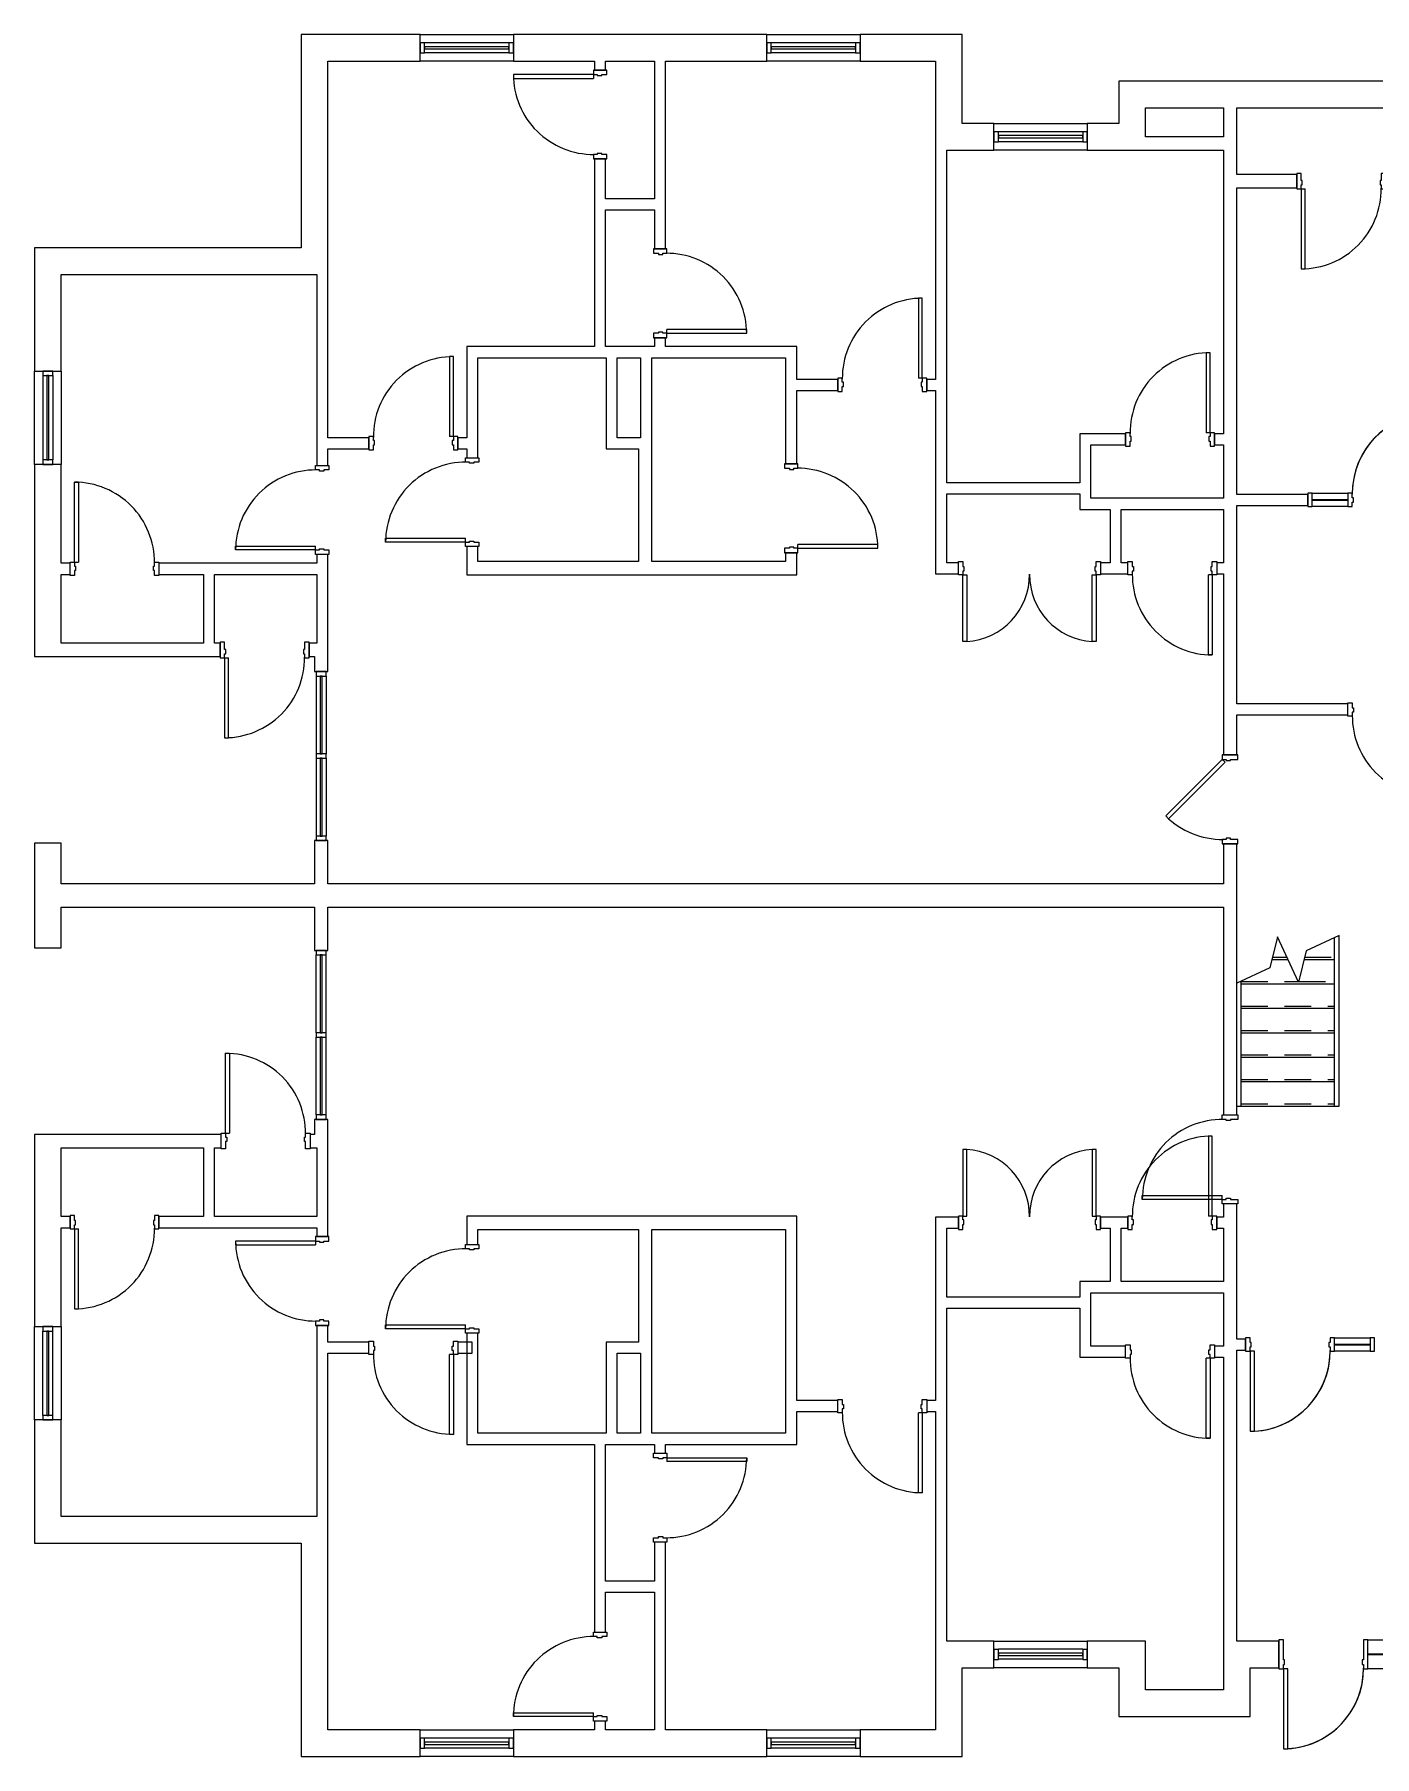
# Model space of a CAD drawing. Header units: inches. Extents: x -1076 to 99, y 303 to 1078.
# Drawn here: x -1076 to -473, y 303 to 1078 of the extents above; entities that cross this region are included whole.
import ezdxf

# ---------------------------------------------------------------- set-up
doc = ezdxf.new("R2010")
doc.units = ezdxf.units.IN
doc.header["$MEASUREMENT"] = 0
doc.linetypes.add('Overhead', pattern=[19.5, 12, -7.5])
for name, color, linetype, lineweight in [('A-DOOR', 31, 'Continuous', 9), ('A-DOOR-FRAM', 31, 'Continuous', 15), ('A-GLAZ-CURT', 52, 'Continuous', 9), ('A-GLAZ-CWMG', 51, 'Continuous', 9), ('A-WALL', 113, 'Continuous', 9), ('I-WALL', 2, 'Continuous', 9), ('S-STRS', 31, 'Continuous', 9), ('S-STRS-MBND', 31, 'Continuous', 9)]:
    doc.layers.add(name, color=color, linetype=linetype, lineweight=lineweight)

# ---------------------------------------------------------------- blocks, each defined once
blk = doc.blocks.new('Door-Single_CE_ - HM Door-2_ HM Frame-5153500-LEVEL 1')
at = {"layer": 'A-DOOR', "lineweight": 15}
for p, q in [((18, 39), (16.25, 39)), ((16.25, 39), (16.25, 3)), ((18, 3), (18, 39)), ((18, 3), (16.25, 3))]:
    blk.add_line(p, q, dxfattribs=at)
at = {"layer": 'A-DOOR'}
blk.add_arc((18, 3), 36, 90, 180.5, dxfattribs=at)
blk.add_arc((18, 3), 36, 90, 180.5, dxfattribs=at)
blk.add_arc((18, 3), 36, 90, 180.5, dxfattribs=at)
blk.add_arc((18, 3), 36, 90, 180.5, dxfattribs=at)
at = {"layer": 'A-DOOR-FRAM'}
for p, q in [((-18, 3), (-20, 3)), ((-20, 3), (-20, -3)), ((-18, 1.25), (-18, 3)), ((-17.5, 1.25), (-18, 1.25)), ((-17.5, -0.75), (-17.5, 1.25)), ((18, 1.25), (17.5, 1.25)), ((17.5, 1.25), (17.5, -0.75)), ((20, 3), (18, 3)), ((18, 3), (18, 1.25)), ((20, -3), (20, 3)), ((-20, -3), (-18, -3)), ((-18, -3), (-18, -0.75)), ((-18, -0.75), (-17.5, -0.75)), ((17.5, -0.75), (18, -0.75)), ((18, -0.75), (18, -3)), ((18, -3), (20, -3))]:
    blk.add_line(p, q, dxfattribs=at)
blk = doc.blocks.new('Door-Single_CE_ - HM Door-2_ HM Frame-5153504-LEVEL 1')
at = {"layer": 'A-DOOR', "lineweight": 15}
for p, q in [((16.25, -39.5), (16.25, -3.5)), ((18, -3.5), (16.25, -3.5)), ((18, -3.5), (18, -39.5)), ((18, -39.5), (16.25, -39.5))]:
    blk.add_line(p, q, dxfattribs=at)
at = {"layer": 'A-DOOR'}
blk.add_arc((18, -3.5), 36, 179.5, 270, dxfattribs=at)
blk.add_arc((18, -3.5), 36, 179.5, 270, dxfattribs=at)
blk.add_arc((18, -3.5), 36, 179.5, 270, dxfattribs=at)
blk.add_arc((18, -3.5), 36, 179.5, 270, dxfattribs=at)
at = {"layer": 'A-DOOR-FRAM'}
for p, q in [((-20, 3.5), (-18, 3.5)), ((-20, -3.5), (-20, 3.5)), ((-18, 3.5), (-18, 0.25)), ((-18, 0.25), (-17.5, 0.25)), ((-17.5, 0.25), (-17.5, -1.75)), ((17.5, 0.25), (18, 0.25)), ((17.5, -1.75), (17.5, 0.25)), ((18, 3.5), (20, 3.5)), ((18, 0.25), (18, 3.5)), ((20, 3.5), (20, -3.5)), ((-18, -3.5), (-20, -3.5)), ((-18, -1.75), (-18, -3.5)), ((-17.5, -1.75), (-18, -1.75)), ((18, -1.75), (17.5, -1.75)), ((18, -3.5), (18, -1.75)), ((20, -3.5), (18, -3.5))]:
    blk.add_line(p, q, dxfattribs=at)
blk = doc.blocks.new('Door-Single_CE_ - HM Door-2_ HM Frame-5153499-LEVEL 1')
at = {"layer": 'A-DOOR', "lineweight": 15}
for p, q in [((16.25, -39), (16.25, -3)), ((18, -3), (16.25, -3)), ((18, -3), (18, -39)), ((18, -39), (16.25, -39))]:
    blk.add_line(p, q, dxfattribs=at)
at = {"layer": 'A-DOOR'}
blk.add_arc((18, -3), 36, 179.5, 270, dxfattribs=at)
blk.add_arc((18, -3), 36, 179.5, 270, dxfattribs=at)
blk.add_arc((18, -3), 36, 179.5, 270, dxfattribs=at)
blk.add_arc((18, -3), 36, 179.5, 270, dxfattribs=at)
at = {"layer": 'A-DOOR-FRAM'}
for p, q in [((-20, 3), (-18, 3)), ((-20, -3), (-20, 3)), ((-18, 3), (-18, 0.75)), ((-18, 0.75), (-17.5, 0.75)), ((-17.5, 0.75), (-17.5, -1.25)), ((17.5, 0.75), (18, 0.75)), ((17.5, -1.25), (17.5, 0.75)), ((18, 3), (20, 3)), ((18, 0.75), (18, 3)), ((20, 3), (20, -3)), ((-18, -3), (-20, -3)), ((-18, -1.25), (-18, -3)), ((-17.5, -1.25), (-18, -1.25)), ((18, -1.25), (17.5, -1.25)), ((18, -3), (18, -1.25)), ((20, -3), (18, -3))]:
    blk.add_line(p, q, dxfattribs=at)
blk = doc.blocks.new('Door-Double_CE_ - WD Door-2_ HM Frame-5153511-LEVEL 1')
at = {"layer": 'A-DOOR'}
for p, q in [((-28.25, 33), (-30, 33)), ((-30, 33), (-30, 3)), ((-28.25, 3), (-28.25, 33)), ((30, 33), (28.25, 33)), ((28.25, 33), (28.25, 3)), ((30, 3), (30, 33)), ((-30, 3), (-28.25, 3)), ((28.25, 3), (30, 3))]:
    blk.add_line(p, q, dxfattribs=at)
for centre, start, end in [((-30, 3), 359.5, 86.65526), ((30, 3), 93.36407, 180.5)]:
    blk.add_arc(centre, 30, start, end, dxfattribs=at)
at = {"layer": 'A-DOOR-FRAM'}
for p, q in [((-30, 3), (-32, 3)), ((-32, 3), (-32, -3)), ((-30, 1.25), (-30, 3)), ((-29.5, 1.25), (-30, 1.25)), ((-29.5, -0.75), (-29.5, 1.25)), ((30, 1.25), (29.5, 1.25)), ((29.5, 1.25), (29.5, -0.75)), ((32, 3), (30, 3)), ((30, 3), (30, 1.25)), ((32, -3), (32, 3)), ((-32, -3), (-30, -3)), ((-30, -3), (-30, -0.75)), ((-30, -0.75), (-29.5, -0.75)), ((29.5, -0.75), (30, -0.75)), ((30, -0.75), (30, -3)), ((30, -3), (32, -3))]:
    blk.add_line(p, q, dxfattribs=at)
blk = doc.blocks.new('System Panel - zGlazed-5153517-LEVEL 1')
at = {"layer": 'A-GLAZ-CURT'}
for p, q in [((17.5, 0.5), (-17.5, 0.5)), ((-17.5, 0.5), (-17.5, -0.5)), ((17.5, -0.5), (17.5, 0.5)), ((-17.5, -0.5), (17.5, -0.5))]:
    blk.add_line(p, q, dxfattribs=at)
blk = doc.blocks.new('Rectangular Mullion - 4 1_2_ x 2_ Rectangular_CE_-5153515-LEVEL 1')
at = {"layer": 'A-GLAZ-CWMG'}
for p, q in [((-948.96, 628.65), (-948.96, 663.65)), ((-944.46, 628.65), (-944.46, 663.65))]:
    blk.add_line(p, q, dxfattribs=at)
blk = doc.blocks.new('Rectangular Mullion - 4 1_2_ x 2_ Rectangular_CE_-5153518-LEVEL 1')
at = {"layer": 'A-GLAZ-CWMG', "lineweight": 15}
for p, q in [((-2, 2.25), (0, 2.25)), ((-2, -2.25), (-2, 2.25)), ((0, 2.25), (0, -2.25)), ((0, -2.25), (-2, -2.25))]:
    blk.add_line(p, q, dxfattribs=at)
blk = doc.blocks.new('Rectangular Mullion - 4 1_2_ x 2_ Rectangular_CE_-5153519-LEVEL 1')
at = {"layer": 'A-GLAZ-CWMG', "lineweight": 15}
for p, q in [((0, 2.25), (-2, 2.25)), ((-2, 2.25), (-2, -2.25)), ((0, -2.25), (0, 2.25)), ((-2, -2.25), (0, -2.25))]:
    blk.add_line(p, q, dxfattribs=at)
blk = doc.blocks.new('Rectangular Mullion - 4 1_2_ x 2_ Rectangular_CE_-5153516-LEVEL 1')
at = {"layer": 'A-GLAZ-CWMG', "lineweight": 15}
for p, q in [((-1, 2.25), (1, 2.25)), ((-1, -2.25), (-1, 2.25)), ((1, 2.25), (1, -2.25)), ((1, -2.25), (-1, -2.25))]:
    blk.add_line(p, q, dxfattribs=at)
blk = doc.blocks.new('Door-Double_CE_ - WD Door-2_ HM Frame-5153506-LEVEL 1')
at = {"layer": 'A-DOOR'}
for p, q in [((-30, -3), (-28.25, -3)), ((-30, -33), (-30, -3)), ((-28.25, -3), (-28.25, -33)), ((28.25, -3), (30, -3)), ((28.25, -33), (28.25, -3)), ((30, -3), (30, -33)), ((-28.25, -33), (-30, -33)), ((30, -33), (28.25, -33))]:
    blk.add_line(p, q, dxfattribs=at)
for centre, start, end in [((-30, -3), 273.34474, 0.5), ((30, -3), 179.5, 266.63593)]:
    blk.add_arc(centre, 30, start, end, dxfattribs=at)
at = {"layer": 'A-DOOR-FRAM'}
for p, q in [((-32, 3), (-30, 3)), ((-32, -3), (-32, 3)), ((-30, 3), (-30, 0.75)), ((-30, 0.75), (-29.5, 0.75)), ((-29.5, 0.75), (-29.5, -1.25)), ((29.5, 0.75), (30, 0.75)), ((29.5, -1.25), (29.5, 0.75)), ((30, 3), (32, 3)), ((30, 0.75), (30, 3)), ((32, 3), (32, -3)), ((-30, -3), (-32, -3)), ((-30, -1.25), (-30, -3)), ((-29.5, -1.25), (-30, -1.25)), ((30, -1.25), (29.5, -1.25)), ((30, -3), (30, -1.25)), ((32, -3), (30, -3))]:
    blk.add_line(p, q, dxfattribs=at)
blk = doc.blocks.new('System Panel - zGlazed-5153523-LEVEL 1')
at = {"layer": 'A-GLAZ-CURT'}
for p, q in [((17.5, 0.5), (-17.5, 0.5)), ((-17.5, 0.5), (-17.5, -0.5)), ((17.5, -0.5), (17.5, 0.5)), ((-17.5, -0.5), (17.5, -0.5))]:
    blk.add_line(p, q, dxfattribs=at)
blk = doc.blocks.new('Rectangular Mullion - 4 1_2_ x 2_ Rectangular_CE_-5153521-LEVEL 1')
at = {"layer": 'A-GLAZ-CWMG'}
for p, q in [((-948.96, 752.15), (-948.96, 717.15)), ((-944.46, 752.15), (-944.46, 717.15))]:
    blk.add_line(p, q, dxfattribs=at)
blk = doc.blocks.new('Rectangular Mullion - 4 1_2_ x 2_ Rectangular_CE_-5153524-LEVEL 1')
at = {"layer": 'A-GLAZ-CWMG', "lineweight": 15}
for p, q in [((-2, 2.25), (0, 2.25)), ((-2, -2.25), (-2, 2.25)), ((0, 2.25), (0, -2.25)), ((0, -2.25), (-2, -2.25))]:
    blk.add_line(p, q, dxfattribs=at)
blk = doc.blocks.new('Rectangular Mullion - 4 1_2_ x 2_ Rectangular_CE_-5153525-LEVEL 1')
at = {"layer": 'A-GLAZ-CWMG', "lineweight": 15}
for p, q in [((0, 2.25), (-2, 2.25)), ((-2, 2.25), (-2, -2.25)), ((0, -2.25), (0, 2.25)), ((-2, -2.25), (0, -2.25))]:
    blk.add_line(p, q, dxfattribs=at)
blk = doc.blocks.new('Rectangular Mullion - 4 1_2_ x 2_ Rectangular_CE_-5153522-LEVEL 1')
at = {"layer": 'A-GLAZ-CWMG', "lineweight": 15}
for p, q in [((-1, 2.25), (1, 2.25)), ((-1, -2.25), (-1, 2.25)), ((1, 2.25), (1, -2.25)), ((1, -2.25), (-1, -2.25))]:
    blk.add_line(p, q, dxfattribs=at)
blk = doc.blocks.new('Door-Single_CE_ - HM Door-2_ HM Frame-5153502-LEVEL 1')
at = {"layer": 'A-DOOR', "lineweight": 15}
for p, q in [((18, 39.5), (16.25, 39.5)), ((16.25, 39.5), (16.25, 3.5)), ((18, 3.5), (18, 39.5)), ((18, 3.5), (16.25, 3.5))]:
    blk.add_line(p, q, dxfattribs=at)
at = {"layer": 'A-DOOR'}
blk.add_arc((18, 3.5), 36, 90, 180.5, dxfattribs=at)
blk.add_arc((18, 3.5), 36, 90, 180.5, dxfattribs=at)
blk.add_arc((18, 3.5), 36, 90, 180.5, dxfattribs=at)
blk.add_arc((18, 3.5), 36, 90, 180.5, dxfattribs=at)
at = {"layer": 'A-DOOR-FRAM'}
for p, q in [((-18, 3.5), (-20, 3.5)), ((-20, 3.5), (-20, -3.5)), ((-18, 1.75), (-18, 3.5)), ((-17.5, 1.75), (-18, 1.75)), ((-17.5, -0.25), (-17.5, 1.75)), ((18, 1.75), (17.5, 1.75)), ((17.5, 1.75), (17.5, -0.25)), ((20, 3.5), (18, 3.5)), ((18, 3.5), (18, 1.75)), ((20, -3.5), (20, 3.5)), ((-20, -3.5), (-18, -3.5)), ((-18, -3.5), (-18, -0.25)), ((-18, -0.25), (-17.5, -0.25)), ((17.5, -0.25), (18, -0.25)), ((18, -0.25), (18, -3.5)), ((18, -3.5), (20, -3.5))]:
    blk.add_line(p, q, dxfattribs=at)
blk = doc.blocks.new('Door-Single-Sidelite_CE_ - WD Door-2_ HM Frame-Sidelite-5153526-LEVEL 1')
at = {"layer": 'A-DOOR'}
for p, q in [((18, 39), (16, 39)), ((16, 39), (16, 3)), ((18, 3), (18, 39)), ((16, 3), (18, 3))]:
    blk.add_line(p, q, dxfattribs=at)
at = {"layer": 'A-DOOR', "lineweight": 15}
for p, q in [((-20, 0.125), (-36, 0.125)), ((-36, 0.125), (-36, -0.125)), ((-20, -0.125), (-20, 0.125)), ((-36, -0.125), (-20, -0.125))]:
    blk.add_line(p, q, dxfattribs=at)
at = {"layer": 'A-DOOR'}
for start, end in [(93.203874, 180.5), (90, 179.5)]:
    blk.add_arc((18, 3), 36, start, end, dxfattribs=at)
at = {"layer": 'A-DOOR-FRAM'}
for p, q in [((-36, 3), (-38, 3)), ((-38, 3), (-38, -3)), ((-36, -3), (-36, 3)), ((-18, 3), (-20, 3)), ((-20, 3), (-20, -3)), ((-18, 1), (-18, 3)), ((-17.5, 1), (-18, 1)), ((-17.5, -1), (-17.5, 1)), ((18, 1), (17.5, 1)), ((17.5, 1), (17.5, -1)), ((20, 3), (18, 3)), ((18, 3), (18, 1)), ((20, -3), (20, 3)), ((-38, -3), (-36, -3)), ((-20, -3), (-18, -3)), ((-18, -3), (-18, -1)), ((-18, -1), (-17.5, -1)), ((17.5, -1), (18, -1)), ((18, -1), (18, -3)), ((18, -3), (20, -3))]:
    blk.add_line(p, q, dxfattribs=at)
at = {"layer": 'A-DOOR-FRAM', "lineweight": 9}
for p, q in [((-36, 3), (-20, 3)), ((-20, -3), (-36, -3))]:
    blk.add_line(p, q, dxfattribs=at)
blk = doc.blocks.new('Door-Single-Sidelite_CE_ - WD Door-2_ HM Frame-Sidelite-5153501-LEVEL 1')
at = {"layer": 'A-DOOR'}
for p, q in [((18, 42.5), (16, 42.5)), ((16, 42.5), (16, 6.5)), ((18, 6.5), (18, 42.5)), ((16, 6.5), (18, 6.5))]:
    blk.add_line(p, q, dxfattribs=at)
at = {"layer": 'A-DOOR', "lineweight": 15}
for p, q in [((-20, 0.125), (-36, 0.125)), ((-36, 0.125), (-36, -0.125)), ((-20, -0.125), (-20, 0.125)), ((-36, -0.125), (-20, -0.125))]:
    blk.add_line(p, q, dxfattribs=at)
at = {"layer": 'A-DOOR'}
for start, end in [(93.203874, 180.5), (90, 179.5)]:
    blk.add_arc((18, 6.5), 36, start, end, dxfattribs=at)
at = {"layer": 'A-DOOR-FRAM'}
for p, q in [((-36, 6.5), (-38, 6.5)), ((-38, 6.5), (-38, -6.5)), ((-36, -6.5), (-36, 6.5)), ((-18, 6.5), (-20, 6.5)), ((-20, 6.5), (-20, -6.5)), ((-18, 4.5), (-18, 6.5)), ((-17.5, 4.5), (-18, 4.5)), ((-18, -6.5), (-18, 2.5)), ((-18, 2.5), (-17.5, 2.5)), ((-17.5, 2.5), (-17.5, 4.5)), ((18, 4.5), (17.5, 4.5)), ((17.5, 4.5), (17.5, 2.5)), ((17.5, 2.5), (18, 2.5)), ((20, 6.5), (18, 6.5)), ((18, 6.5), (18, 4.5)), ((18, 2.5), (18, -6.5)), ((20, -6.5), (20, 6.5)), ((-38, -6.5), (-36, -6.5)), ((-20, -6.5), (-18, -6.5)), ((18, -6.5), (20, -6.5))]:
    blk.add_line(p, q, dxfattribs=at)
at = {"layer": 'A-DOOR-FRAM', "lineweight": 9}
for p, q in [((-36, 6.5), (-20, 6.5)), ((-20, -6.5), (-36, -6.5))]:
    blk.add_line(p, q, dxfattribs=at)
blk = doc.blocks.new('System Panel - zGlazed-5153537-LEVEL 1')
at = {"layer": 'A-GLAZ-CURT'}
for p, q in [((19, 0.5), (-19, 0.5)), ((-19, 0.5), (-19, -0.5)), ((19, -0.5), (19, 0.5)), ((-19, -0.5), (19, -0.5))]:
    blk.add_line(p, q, dxfattribs=at)
blk = doc.blocks.new('Rectangular Mullion - 4 1_2_ x 2_ Rectangular_CE_-5153536-LEVEL 1')
at = {"layer": 'A-GLAZ-CWMG'}
for p, q in [((-1071.96, 456.4), (-1071.96, 494.4)), ((-1067.46, 456.4), (-1067.46, 494.4))]:
    blk.add_line(p, q, dxfattribs=at)
blk = doc.blocks.new('Rectangular Mullion - 4 1_2_ x 2_ Rectangular_CE_-5153538-LEVEL 1')
at = {"layer": 'A-GLAZ-CWMG', "lineweight": 15}
for p, q in [((-2, 2.25), (0, 2.25)), ((-2, -2.25), (-2, 2.25)), ((0, 2.25), (0, -2.25)), ((0, -2.25), (-2, -2.25))]:
    blk.add_line(p, q, dxfattribs=at)
blk = doc.blocks.new('Rectangular Mullion - 4 1_2_ x 2_ Rectangular_CE_-5153539-LEVEL 1')
at = {"layer": 'A-GLAZ-CWMG', "lineweight": 15}
for p, q in [((0, 2.25), (-2, 2.25)), ((-2, 2.25), (-2, -2.25)), ((0, -2.25), (0, 2.25)), ((-2, -2.25), (0, -2.25))]:
    blk.add_line(p, q, dxfattribs=at)
blk = doc.blocks.new('System Panel - zGlazed-5153542-LEVEL 1')
at = {"layer": 'A-GLAZ-CURT'}
for p, q in [((19, 0.5), (-19, 0.5)), ((-19, 0.5), (-19, -0.5)), ((19, -0.5), (19, 0.5)), ((-19, -0.5), (19, -0.5))]:
    blk.add_line(p, q, dxfattribs=at)
blk = doc.blocks.new('Rectangular Mullion - 4 1_2_ x 2_ Rectangular_CE_-5153541-LEVEL 1')
at = {"layer": 'A-GLAZ-CWMG'}
for p, q in [((-1071.96, 924.4), (-1071.96, 886.4)), ((-1067.46, 924.4), (-1067.46, 886.4))]:
    blk.add_line(p, q, dxfattribs=at)
blk = doc.blocks.new('Rectangular Mullion - 4 1_2_ x 2_ Rectangular_CE_-5153543-LEVEL 1')
at = {"layer": 'A-GLAZ-CWMG', "lineweight": 15}
for p, q in [((-2, 2.25), (0, 2.25)), ((-2, -2.25), (-2, 2.25)), ((0, 2.25), (0, -2.25)), ((0, -2.25), (-2, -2.25))]:
    blk.add_line(p, q, dxfattribs=at)
blk = doc.blocks.new('Rectangular Mullion - 4 1_2_ x 2_ Rectangular_CE_-5153544-LEVEL 1')
at = {"layer": 'A-GLAZ-CWMG', "lineweight": 15}
for p, q in [((0, 2.25), (-2, 2.25)), ((-2, 2.25), (-2, -2.25)), ((0, -2.25), (0, 2.25)), ((-2, -2.25), (0, -2.25))]:
    blk.add_line(p, q, dxfattribs=at)
blk = doc.blocks.new('Door-Single_CE_ - HM Door-2_ HM Frame-5153505-LEVEL 1')
at = {"layer": 'A-DOOR', "lineweight": 15}
for p, q in [((-7.46, 28.96), (-8.69, 27.72)), ((-8.69, 27.72), (16.76, 2.26)), ((18, 3.5), (-7.46, 28.96)), ((18, 3.5), (16.76, 2.26))]:
    blk.add_line(p, q, dxfattribs=at)
at = {"layer": 'A-DOOR'}
blk.add_arc((18, 3.5), 36, 135, 180.5, dxfattribs=at)
blk.add_arc((18, 3.5), 36, 135, 180.5, dxfattribs=at)
blk.add_arc((18, 3.5), 36, 135, 180.5, dxfattribs=at)
blk.add_arc((18, 3.5), 36, 135, 180.5, dxfattribs=at)
at = {"layer": 'A-DOOR-FRAM'}
for p, q in [((-18, 3.5), (-20, 3.5)), ((-20, 3.5), (-20, -3.5)), ((-18, 1.75), (-18, 3.5)), ((-17.5, 1.75), (-18, 1.75)), ((-17.5, -0.25), (-17.5, 1.75)), ((18, 1.75), (17.5, 1.75)), ((17.5, 1.75), (17.5, -0.25)), ((20, 3.5), (18, 3.5)), ((18, 3.5), (18, 1.75)), ((20, -3.5), (20, 3.5)), ((-20, -3.5), (-18, -3.5)), ((-18, -3.5), (-18, -0.25)), ((-18, -0.25), (-17.5, -0.25)), ((17.5, -0.25), (18, -0.25)), ((18, -0.25), (18, -3.5)), ((18, -3.5), (20, -3.5))]:
    blk.add_line(p, q, dxfattribs=at)

msp = doc.modelspace()

# ---------------------------------------------------------------- linework, layer by layer
at = {"layer": 'A-WALL', "lineweight": 25}
for p, q in [((-955.71, 1077.9), (-955.71, 981.9)), ((-902.21, 1077.9), (-955.71, 1077.9)), ((-902.21, 1065.9), (-902.21, 1077.9)), ((-746.21, 1077.9), (-860.21, 1077.9)), ((-860.21, 1077.9), (-860.21, 1065.9)), ((-746.21, 1065.9), (-746.21, 1077.9)), ((-658.21, 1077.9), (-704.21, 1077.9)), ((-704.21, 1077.9), (-704.21, 1065.9)), ((-658.21, 1037.9), (-658.21, 1077.9)), ((-943.71, 969.9), (-943.71, 1065.9)), ((-943.71, 1065.9), (-902.21, 1065.9)), ((-860.21, 1065.9), (-823.71, 1065.9)), ((-818.71, 1065.9), (-796.71, 1065.9)), ((-791.71, 1065.9), (-746.21, 1065.9)), ((-704.21, 1065.9), (-670.21, 1065.9)), ((-670.21, 1065.9), (-670.21, 1025.9)), ((-587.71, 1056.9), (-587.71, 1037.9)), ((-387.71, 1056.9), (-587.71, 1056.9)), ((-575.71, 1031.9), (-575.71, 1044.9)), ((-575.71, 1044.9), (-540.71, 1044.9)), ((-540.71, 1044.9), (-540.71, 1031.9)), ((-534.71, 1044.9), (-440.71, 1044.9)), ((-534.71, 1014.9), (-534.71, 1044.9)), ((-643.96, 1037.9), (-658.21, 1037.9)), ((-643.96, 1025.9), (-643.96, 1037.9)), ((-587.71, 1037.9), (-601.96, 1037.9)), ((-601.96, 1037.9), (-601.96, 1025.9)), ((-540.71, 1031.9), (-575.71, 1031.9)), ((-665.21, 1025.9), (-643.96, 1025.9)), ((-601.96, 1025.9), (-540.71, 1025.9)), ((-540.71, 1025.9), (-540.71, 898.18)), ((-507.71, 1014.9), (-534.71, 1014.9)), ((-534.71, 870.9), (-534.71, 1008.9)), ((-534.71, 1008.9), (-507.71, 1008.9)), ((-507.71, 1008.9), (-507.71, 1014.9)), ((-1075.71, 981.9), (-1075.71, 926.4)), ((-955.71, 981.9), (-1075.71, 981.9)), ((-1063.71, 926.4), (-1063.71, 969.9)), ((-1063.71, 969.9), (-948.71, 969.9)), ((-1075.71, 926.4), (-1063.71, 926.4)), ((-802.96, 896.4), (-803.96, 896.4)), ((-803.96, 891.4), (-803.96, 840.68)), ((-797.96, 840.68), (-797.96, 896.4)), ((-540.71, 893.18), (-540.71, 869.18)), ((-1075.71, 884.4), (-1075.71, 797.9)), ((-1063.71, 884.4), (-1075.71, 884.4)), ((-1063.71, 839.9), (-1063.71, 884.4)), ((-540.71, 864.18), (-540.71, 840.18)), ((-534.71, 776.65), (-534.71, 865.9)), ((-881.21, 840.68), (-881.21, 834.68)), ((-803.96, 840.68), (-876.21, 840.68)), ((-737.71, 840.68), (-797.96, 840.68)), ((-1063.71, 803.9), (-1063.71, 834.9)), ((-881.21, 834.68), (-737.71, 834.68)), ((-540.71, 835.18), (-540.71, 753.65)), ((-999.71, 803.9), (-1063.71, 803.9)), ((-992.16, 803.9), (-994.71, 803.9)), ((-992.16, 797.9), (-992.16, 803.9)), ((-948.71, 803.9), (-952.16, 803.9)), ((-952.16, 803.9), (-952.16, 797.9)), ((-943.71, 791.15), (-943.71, 803.9)), ((-1075.71, 797.9), (-992.16, 797.9)), ((-952.16, 797.9), (-949.71, 797.9)), ((-949.71, 797.9), (-949.71, 791.15)), ((-949.71, 791.15), (-943.71, 791.15)), ((-534.71, 753.65), (-534.71, 771.65)), ((-540.71, 753.65), (-534.71, 753.65)), ((-1075.71, 713.9), (-1075.71, 666.9)), ((-1063.71, 713.9), (-1075.71, 713.9)), ((-1063.71, 695.65), (-1063.71, 713.9)), ((-949.71, 715.15), (-949.71, 695.65)), ((-943.71, 715.15), (-949.71, 715.15)), ((-943.71, 695.65), (-943.71, 715.15)), ((-534.71, 713.65), (-540.71, 713.65)), ((-540.71, 713.65), (-540.71, 695.65)), ((-534.71, 591.63), (-534.71, 713.65)), ((-949.71, 695.65), (-1063.71, 695.65)), ((-540.71, 695.65), (-943.71, 695.65)), ((-1063.71, 666.9), (-1063.71, 685.15)), ((-1063.71, 685.15), (-949.71, 685.15)), ((-949.71, 685.15), (-949.71, 665.65)), ((-943.71, 685.15), (-540.71, 685.15)), ((-943.71, 665.65), (-943.71, 685.15)), ((-540.71, 685.15), (-540.71, 591.63)), ((-1075.71, 666.9), (-1063.71, 666.9)), ((-949.71, 665.65), (-943.71, 665.65)), ((-943.71, 589.65), (-949.71, 589.65)), ((-949.71, 589.65), (-949.71, 582.9)), ((-943.71, 576.9), (-943.71, 589.65)), ((-540.71, 591.63), (-534.71, 591.63)), ((-1075.71, 582.9), (-1075.71, 496.4)), ((-991.71, 582.9), (-1075.71, 582.9)), ((-991.71, 576.9), (-991.71, 582.9)), ((-949.71, 582.9), (-951.71, 582.9)), ((-951.71, 582.9), (-951.71, 576.9)), ((-1063.71, 545.9), (-1063.71, 576.9)), ((-1063.71, 576.9), (-999.71, 576.9)), ((-994.71, 576.9), (-991.71, 576.9)), ((-951.71, 576.9), (-948.71, 576.9)), ((-534.71, 551.63), (-540.71, 551.63)), ((-540.71, 551.63), (-540.71, 545.63)), ((-534.71, 490.78), (-534.71, 551.63)), ((-737.71, 546.13), (-881.21, 546.13)), ((-881.21, 546.13), (-881.21, 540.13)), ((-1063.71, 496.4), (-1063.71, 540.9)), ((-876.21, 540.13), (-803.96, 540.13)), ((-803.96, 540.13), (-803.96, 489.4)), ((-797.96, 540.13), (-737.71, 540.13)), ((-797.96, 484.4), (-797.96, 540.13)), ((-540.71, 540.63), (-540.71, 516.63)), ((-540.71, 511.63), (-540.71, 487.63)), ((-1075.71, 496.4), (-1063.71, 496.4)), ((-803.96, 484.4), (-802.96, 484.4)), ((-540.71, 482.63), (-540.71, 332.9)), ((-534.71, 354.9), (-534.71, 485.78)), ((-1075.71, 454.4), (-1075.71, 398.9)), ((-1063.71, 454.4), (-1075.71, 454.4)), ((-1063.71, 410.9), (-1063.71, 454.4)), ((-948.71, 410.9), (-1063.71, 410.9)), ((-943.71, 314.9), (-943.71, 410.9)), ((-1075.71, 398.9), (-955.71, 398.9)), ((-955.71, 398.9), (-955.71, 302.9)), ((-670.21, 354.9), (-670.21, 314.9)), ((-643.96, 354.9), (-665.21, 354.9)), ((-643.96, 342.9), (-643.96, 354.9)), ((-575.71, 354.9), (-601.96, 354.9)), ((-601.96, 354.9), (-601.96, 342.9)), ((-575.71, 332.9), (-575.71, 354.9)), ((-515.71, 354.9), (-534.71, 354.9)), ((-515.71, 342.9), (-515.71, 354.9)), ((-658.21, 342.9), (-643.96, 342.9)), ((-658.21, 302.9), (-658.21, 342.9)), ((-601.96, 342.9), (-587.71, 342.9)), ((-587.71, 342.9), (-587.71, 320.9)), ((-528.71, 342.9), (-515.71, 342.9)), ((-528.71, 320.9), (-528.71, 342.9)), ((-540.71, 332.9), (-575.71, 332.9)), ((-587.71, 320.9), (-528.71, 320.9)), ((-902.21, 314.9), (-943.71, 314.9)), ((-902.21, 302.9), (-902.21, 314.9)), ((-823.71, 314.9), (-860.21, 314.9)), ((-860.21, 314.9), (-860.21, 302.9)), ((-796.71, 314.9), (-818.71, 314.9)), ((-746.21, 314.9), (-791.71, 314.9)), ((-746.21, 302.9), (-746.21, 314.9)), ((-670.21, 314.9), (-704.21, 314.9)), ((-704.21, 314.9), (-704.21, 302.9)), ((-955.71, 302.9), (-902.21, 302.9)), ((-860.21, 302.9), (-746.21, 302.9)), ((-704.21, 302.9), (-658.21, 302.9))]:
    msp.add_line(p, q, dxfattribs=at)
at = {"layer": 'A-WALL'}
for p, q in [((-902.21, 1077.9), (-860.21, 1077.9)), ((-746.21, 1077.9), (-704.21, 1077.9)), ((-860.21, 1065.9), (-902.21, 1065.9)), ((-704.21, 1065.9), (-746.21, 1065.9)), ((-643.96, 1037.9), (-601.96, 1037.9)), ((-601.96, 1025.9), (-643.96, 1025.9)), ((-1075.71, 884.4), (-1075.71, 926.4)), ((-1063.71, 926.4), (-1063.71, 884.4)), ((-1075.71, 454.4), (-1075.71, 496.4)), ((-1063.71, 496.4), (-1063.71, 454.4)), ((-643.96, 354.9), (-601.96, 354.9)), ((-601.96, 342.9), (-643.96, 342.9)), ((-902.21, 314.9), (-860.21, 314.9)), ((-746.21, 314.9), (-704.21, 314.9)), ((-860.21, 302.9), (-902.21, 302.9)), ((-704.21, 302.9), (-746.21, 302.9))]:
    msp.add_line(p, q, dxfattribs=at)
at = {"layer": 'I-WALL', "lineweight": 25}
for p, q in [((-823.71, 1065.9), (-823.71, 1061.9)), ((-823.71, 1061.9), (-818.71, 1061.9)), ((-818.71, 1061.9), (-818.71, 1065.9)), ((-796.71, 1065.9), (-796.71, 1003.9)), ((-791.71, 981.4), (-791.71, 1065.9)), ((-670.21, 1025.9), (-670.21, 922.68)), ((-665.21, 876.18), (-665.21, 1025.9)), ((-818.71, 1021.9), (-823.71, 1021.9)), ((-823.71, 1021.9), (-823.71, 937.4)), ((-818.71, 1003.9), (-818.71, 1021.9)), ((-796.71, 1003.9), (-818.71, 1003.9)), ((-818.71, 937.4), (-818.71, 998.9)), ((-818.71, 998.9), (-796.71, 998.9)), ((-796.71, 998.9), (-796.71, 981.4)), ((-796.71, 981.4), (-791.71, 981.4)), ((-948.71, 969.9), (-948.71, 883.9)), ((-943.71, 896.4), (-943.71, 969.9)), ((-791.71, 941.4), (-796.71, 941.4)), ((-796.71, 941.4), (-796.71, 937.4)), ((-791.71, 937.4), (-791.71, 941.4)), ((-881.21, 937.4), (-881.21, 896.4)), ((-823.71, 937.4), (-881.21, 937.4)), ((-876.21, 887.4), (-876.21, 932.4)), ((-876.21, 932.4), (-818.46, 932.4)), ((-796.71, 937.4), (-818.71, 937.4)), ((-818.46, 932.4), (-818.46, 891.4)), ((-813.46, 932.4), (-802.96, 932.4)), ((-813.46, 896.4), (-813.46, 932.4)), ((-802.96, 932.4), (-802.96, 896.4)), ((-797.96, 932.4), (-737.71, 932.4)), ((-797.96, 896.4), (-797.96, 932.4)), ((-732.71, 937.4), (-791.71, 937.4)), ((-737.71, 932.4), (-737.71, 884.68)), ((-732.71, 922.68), (-732.71, 937.4)), ((-714.21, 922.68), (-732.71, 922.68)), ((-714.21, 917.68), (-714.21, 922.68)), ((-670.21, 922.68), (-674.21, 922.68)), ((-674.21, 922.68), (-674.21, 917.68)), ((-732.71, 884.68), (-732.71, 917.68)), ((-732.71, 917.68), (-714.21, 917.68)), ((-674.21, 917.68), (-670.21, 917.68)), ((-670.21, 917.68), (-670.21, 835.18)), ((-925.21, 896.4), (-943.71, 896.4)), ((-943.71, 883.9), (-943.71, 891.4)), ((-943.71, 891.4), (-925.21, 891.4)), ((-925.21, 891.4), (-925.21, 896.4)), ((-881.21, 896.4), (-885.21, 896.4)), ((-885.21, 896.4), (-885.21, 891.4)), ((-885.21, 891.4), (-881.21, 891.4)), ((-881.21, 891.4), (-881.21, 887.4)), ((-818.46, 891.4), (-803.96, 891.4)), ((-803.96, 896.4), (-813.46, 896.4)), ((-605.34, 898.18), (-605.34, 876.18)), ((-584.71, 898.18), (-605.34, 898.18)), ((-600.34, 869.18), (-600.34, 893.18)), ((-600.34, 893.18), (-584.71, 893.18)), ((-584.71, 893.18), (-584.71, 898.18)), ((-540.71, 898.18), (-544.71, 898.18)), ((-544.71, 898.18), (-544.71, 893.18)), ((-544.71, 893.18), (-540.71, 893.18)), ((-948.71, 883.9), (-943.71, 883.9)), ((-881.21, 887.4), (-876.21, 887.4)), ((-737.71, 884.68), (-732.71, 884.68)), ((-605.34, 876.18), (-665.21, 876.18)), ((-665.21, 840.18), (-665.21, 871.18)), ((-665.21, 871.18), (-605.34, 871.18)), ((-605.34, 871.18), (-605.34, 864.18)), ((-540.71, 869.18), (-600.34, 869.18)), ((-502.71, 870.9), (-534.71, 870.9)), ((-502.71, 865.9), (-502.71, 870.9)), ((-605.34, 864.18), (-591.71, 864.18)), ((-591.71, 864.18), (-591.71, 840.18)), ((-586.71, 840.18), (-586.71, 864.18)), ((-586.71, 864.18), (-540.71, 864.18)), ((-534.71, 865.9), (-502.71, 865.9)), ((-881.21, 847.4), (-881.21, 840.68)), ((-876.21, 847.4), (-881.21, 847.4)), ((-876.21, 840.68), (-876.21, 847.4)), ((-1059.71, 839.9), (-1063.71, 839.9)), ((-1059.71, 834.9), (-1059.71, 839.9)), ((-948.71, 839.9), (-1019.71, 839.9)), ((-1019.71, 839.9), (-1019.71, 834.9)), ((-948.71, 843.9), (-948.71, 839.9)), ((-943.71, 843.9), (-948.71, 843.9)), ((-943.71, 803.9), (-943.71, 843.9)), ((-732.71, 844.68), (-737.71, 844.68)), ((-737.71, 844.68), (-737.71, 840.68)), ((-732.71, 834.68), (-732.71, 844.68)), ((-659.96, 840.18), (-665.21, 840.18)), ((-659.96, 835.18), (-659.96, 840.18)), ((-591.71, 840.18), (-595.96, 840.18)), ((-595.96, 840.18), (-595.96, 835.18)), ((-583.71, 840.18), (-586.71, 840.18)), ((-583.71, 835.18), (-583.71, 840.18)), ((-540.71, 840.18), (-543.71, 840.18)), ((-543.71, 840.18), (-543.71, 835.18)), ((-1063.71, 834.9), (-1059.71, 834.9)), ((-1019.71, 834.9), (-999.71, 834.9)), ((-999.71, 834.9), (-999.71, 803.9)), ((-994.71, 834.9), (-948.71, 834.9)), ((-994.71, 803.9), (-994.71, 834.9)), ((-948.71, 834.9), (-948.71, 803.9)), ((-737.71, 834.68), (-732.71, 834.68)), ((-670.21, 835.18), (-659.96, 835.18)), ((-595.96, 835.18), (-583.71, 835.18)), ((-543.71, 835.18), (-540.71, 835.18)), ((-484.71, 776.65), (-534.71, 776.65)), ((-484.71, 771.65), (-484.71, 776.65)), ((-534.71, 771.65), (-484.71, 771.65)), ((-999.71, 576.9), (-999.71, 545.9)), ((-994.71, 545.9), (-994.71, 576.9)), ((-948.71, 576.9), (-948.71, 545.9)), ((-943.71, 536.9), (-943.71, 576.9)), ((-1059.71, 545.9), (-1063.71, 545.9)), ((-1059.71, 540.9), (-1059.71, 545.9)), ((-999.71, 545.9), (-1019.71, 545.9)), ((-1019.71, 545.9), (-1019.71, 540.9)), ((-948.71, 545.9), (-994.71, 545.9)), ((-732.71, 546.13), (-737.71, 546.13)), ((-732.71, 463.13), (-732.71, 546.13)), ((-670.21, 545.63), (-670.21, 463.13)), ((-659.96, 545.63), (-670.21, 545.63)), ((-659.96, 540.63), (-659.96, 545.63)), ((-583.71, 545.63), (-595.96, 545.63)), ((-595.96, 545.63), (-595.96, 540.63)), ((-583.71, 540.63), (-583.71, 545.63)), ((-540.71, 545.63), (-543.71, 545.63)), ((-543.71, 545.63), (-543.71, 540.63)), ((-1063.71, 540.9), (-1059.71, 540.9)), ((-1019.71, 540.9), (-948.71, 540.9)), ((-948.71, 540.9), (-948.71, 536.9)), ((-948.71, 536.9), (-943.71, 536.9)), ((-881.21, 540.13), (-881.21, 533.4)), ((-876.21, 533.4), (-876.21, 540.13)), ((-737.71, 540.13), (-737.71, 448.4)), ((-665.21, 509.63), (-665.21, 540.63)), ((-665.21, 540.63), (-659.96, 540.63)), ((-595.96, 540.63), (-591.71, 540.63)), ((-591.71, 540.63), (-591.71, 516.63)), ((-586.71, 540.63), (-583.71, 540.63)), ((-586.71, 516.63), (-586.71, 540.63)), ((-543.71, 540.63), (-540.71, 540.63)), ((-881.21, 533.4), (-876.21, 533.4)), ((-591.71, 516.63), (-605.34, 516.63)), ((-605.34, 516.63), (-605.34, 509.63)), ((-600.34, 511.63), (-540.71, 511.63)), ((-600.34, 487.63), (-600.34, 511.63)), ((-540.71, 516.63), (-586.71, 516.63)), ((-605.34, 509.63), (-665.21, 509.63)), ((-665.21, 354.9), (-665.21, 504.63)), ((-665.21, 504.63), (-605.34, 504.63)), ((-605.34, 504.63), (-605.34, 482.63)), ((-943.71, 496.9), (-948.71, 496.9)), ((-948.71, 496.9), (-948.71, 410.9)), ((-943.71, 489.4), (-943.71, 496.9)), ((-925.21, 489.4), (-943.71, 489.4)), ((-925.21, 484.4), (-925.21, 489.4)), ((-878.71, 489.4), (-885.21, 489.4)), ((-885.21, 489.4), (-885.21, 484.4)), ((-876.21, 493.4), (-881.21, 493.4)), ((-881.21, 493.4), (-881.21, 443.4)), ((-878.71, 484.4), (-878.71, 489.4)), ((-876.21, 448.4), (-876.21, 493.4)), ((-803.96, 489.4), (-818.46, 489.4)), ((-818.46, 489.4), (-818.46, 448.4)), ((-530.71, 490.78), (-534.71, 490.78)), ((-530.71, 485.78), (-530.71, 490.78)), ((-943.71, 410.9), (-943.71, 484.4)), ((-943.71, 484.4), (-925.21, 484.4)), ((-885.21, 484.4), (-878.71, 484.4)), ((-813.46, 484.4), (-803.96, 484.4)), ((-813.46, 448.4), (-813.46, 484.4)), ((-802.96, 484.4), (-802.96, 448.4)), ((-797.96, 448.4), (-797.96, 484.4)), ((-605.34, 482.63), (-584.71, 482.63)), ((-584.71, 487.63), (-600.34, 487.63)), ((-584.71, 482.63), (-584.71, 487.63)), ((-540.71, 487.63), (-544.71, 487.63)), ((-544.71, 487.63), (-544.71, 482.63)), ((-544.71, 482.63), (-540.71, 482.63)), ((-534.71, 485.78), (-530.71, 485.78)), ((-714.21, 463.13), (-732.71, 463.13)), ((-732.71, 443.4), (-732.71, 458.13)), ((-732.71, 458.13), (-714.21, 458.13)), ((-714.21, 458.13), (-714.21, 463.13)), ((-670.21, 463.13), (-674.21, 463.13)), ((-674.21, 463.13), (-674.21, 458.13)), ((-674.21, 458.13), (-670.21, 458.13)), ((-670.21, 458.13), (-670.21, 354.9)), ((-881.21, 443.4), (-823.71, 443.4)), ((-818.46, 448.4), (-876.21, 448.4)), ((-823.71, 443.4), (-823.71, 358.9)), ((-818.71, 443.4), (-796.71, 443.4)), ((-818.71, 381.9), (-818.71, 443.4)), ((-802.96, 448.4), (-813.46, 448.4)), ((-737.71, 448.4), (-797.96, 448.4)), ((-796.71, 443.4), (-796.71, 439.4)), ((-791.71, 443.4), (-732.71, 443.4)), ((-791.71, 439.4), (-791.71, 443.4)), ((-796.71, 439.4), (-791.71, 439.4)), ((-796.71, 399.4), (-796.71, 381.9)), ((-791.71, 399.4), (-796.71, 399.4)), ((-791.71, 314.9), (-791.71, 399.4)), ((-796.71, 381.9), (-818.71, 381.9)), ((-818.71, 358.9), (-818.71, 376.9)), ((-818.71, 376.9), (-796.71, 376.9)), ((-796.71, 376.9), (-796.71, 314.9)), ((-823.71, 358.9), (-818.71, 358.9)), ((-823.71, 318.9), (-823.71, 314.9)), ((-818.71, 318.9), (-823.71, 318.9)), ((-818.71, 314.9), (-818.71, 318.9))]:
    msp.add_line(p, q, dxfattribs=at)
at = {"layer": 'S-STRS'}
for p, q in [((-490.66, 661.65), (-490.66, 671.45)), ((-488.66, 595.65), (-488.66, 672.38)), ((-518.89, 661.65), (-511.66, 661.65)), ((-504.42, 661.65), (-490.66, 661.65)), ((-490.66, 650.65), (-490.66, 661.65)), ((-532.66, 650.65), (-532.66, 651.86)), ((-534.66, 595.65), (-534.66, 650.93)), ((-532.66, 639.65), (-532.66, 650.65)), ((-532.66, 650.65), (-490.66, 650.65)), ((-490.66, 639.65), (-490.66, 650.65)), ((-532.66, 628.65), (-532.66, 639.65)), ((-532.66, 639.65), (-490.66, 639.65)), ((-490.66, 628.65), (-490.66, 639.65)), ((-532.66, 617.65), (-532.66, 628.65)), ((-532.66, 628.65), (-490.66, 628.65)), ((-490.66, 617.65), (-490.66, 628.65)), ((-532.66, 606.65), (-532.66, 617.65)), ((-532.66, 617.65), (-490.66, 617.65)), ((-490.66, 606.65), (-490.66, 617.65)), ((-532.66, 595.65), (-532.66, 606.65)), ((-532.66, 606.65), (-490.66, 606.65)), ((-490.66, 595.65), (-490.66, 606.65)), ((-534.66, 595.65), (-532.66, 595.65)), ((-532.66, 595.65), (-490.66, 595.65)), ((-490.66, 595.65), (-488.66, 595.65))]:
    msp.add_line(p, q, dxfattribs=at)
at = {"layer": 'S-STRS', "linetype": 'Overhead'}
for p, q in [((-518.65, 662.65), (-512.12, 662.65)), ((-504.18, 662.65), (-490.66, 662.65)), ((-532.66, 651.65), (-506.99, 651.65)), ((-506.85, 651.65), (-490.66, 651.65)), ((-532.66, 640.65), (-490.66, 640.65)), ((-532.66, 629.65), (-490.66, 629.65)), ((-532.66, 618.65), (-490.66, 618.65)), ((-532.66, 607.65), (-490.66, 607.65)), ((-532.66, 596.65), (-490.66, 596.65))]:
    msp.add_line(p, q, dxfattribs=at)
at = {"layer": 'S-STRS-MBND'}
for p, q in [((-516.41, 671.85), (-519.81, 657.85)), ((-506.9, 651.46), (-516.41, 671.85)), ((-488.66, 672.38), (-503.5, 665.46)), ((-503.5, 665.46), (-506.9, 651.46)), ((-519.81, 657.85), (-534.66, 650.93))]:
    msp.add_line(p, q, dxfattribs=at)

# ---------------------------------------------------------------- block references
at = {"layer": 'A-DOOR'}
for name, p, rotation in [('Door-Single_CE_ - HM Door-2_ HM Frame-5153500-LEVEL 1', (-821.21, 1041.9), 89.99999999999982), ('Door-Single_CE_ - HM Door-2_ HM Frame-5153502-LEVEL 1', (-487.71, 1011.9), 180), ('Door-Single_CE_ - HM Door-2_ HM Frame-5153500-LEVEL 1', (-794.21, 961.4), 269.9999999999998), ('Door-Single_CE_ - HM Door-2_ HM Frame-5153499-LEVEL 1', (-946.21, 863.9), 269.9999999999998), ('Door-Single_CE_ - HM Door-2_ HM Frame-5153499-LEVEL 1', (-878.71, 867.4), 269.9999999999998), ('Door-Single_CE_ - HM Door-2_ HM Frame-5153500-LEVEL 1', (-735.21, 864.68), 269.9999999999998), ('Door-Single_CE_ - HM Door-2_ HM Frame-5153499-LEVEL 1', (-1039.71, 837.4), 180), ('Door-Single_CE_ - HM Door-2_ HM Frame-5153502-LEVEL 1', (-972.16, 800.9), 180), ('Door-Single_CE_ - HM Door-2_ HM Frame-5153505-LEVEL 1', (-537.71, 733.65), 90), ('Door-Single_CE_ - HM Door-2_ HM Frame-5153504-LEVEL 1', (-971.71, 579.9), 180), ('Door-Single_CE_ - HM Door-2_ HM Frame-5153504-LEVEL 1', (-537.71, 571.63), 270), ('Door-Single_CE_ - HM Door-2_ HM Frame-5153500-LEVEL 1', (-1039.71, 543.4), 180), ('Door-Single_CE_ - HM Door-2_ HM Frame-5153500-LEVEL 1', (-946.21, 516.9), 90), ('Door-Single_CE_ - HM Door-2_ HM Frame-5153499-LEVEL 1', (-878.71, 513.4), 270), ('Door-Single-Sidelite_CE_ - WD Door-2_ HM Frame-Sidelite-5153526-LEVEL 1', (-510.71, 488.28), 180), ('Door-Single_CE_ - HM Door-2_ HM Frame-5153499-LEVEL 1', (-794.21, 419.4), 89.99999999999991), ('Door-Single_CE_ - HM Door-2_ HM Frame-5153499-LEVEL 1', (-821.21, 338.9), 269.9999999999999), ('Door-Single-Sidelite_CE_ - WD Door-2_ HM Frame-Sidelite-5153501-LEVEL 1', (-495.71, 348.9), 180)]:
    msp.add_blockref(name, p, dxfattribs=dict(at, rotation=rotation))
for name, p in [('Door-Single_CE_ - HM Door-2_ HM Frame-5153500-LEVEL 1', (-694.21, 920.18)), ('Door-Single_CE_ - HM Door-2_ HM Frame-5153500-LEVEL 1', (-905.21, 893.9)), ('Door-Single_CE_ - HM Door-2_ HM Frame-5153500-LEVEL 1', (-564.71, 895.68)), ('Door-Single-Sidelite_CE_ - WD Door-2_ HM Frame-Sidelite-5153526-LEVEL 1', (-464.71, 868.4)), ('Door-Double_CE_ - WD Door-2_ HM Frame-5153506-LEVEL 1', (-627.96, 837.68)), ('Door-Single_CE_ - HM Door-2_ HM Frame-5153499-LEVEL 1', (-563.71, 837.68)), ('Door-Single_CE_ - HM Door-2_ HM Frame-5153499-LEVEL 1', (-464.71, 774.15)), ('Door-Single_CE_ - HM Door-2_ HM Frame-5153500-LEVEL 1', (-563.71, 543.13)), ('Door-Double_CE_ - WD Door-2_ HM Frame-5153511-LEVEL 1', (-627.96, 543.13)), ('Door-Single_CE_ - HM Door-2_ HM Frame-5153499-LEVEL 1', (-905.21, 486.9)), ('Door-Single_CE_ - HM Door-2_ HM Frame-5153499-LEVEL 1', (-564.71, 485.13)), ('Door-Single_CE_ - HM Door-2_ HM Frame-5153499-LEVEL 1', (-694.21, 460.63))]:
    msp.add_blockref(name, p, dxfattribs=at)
at = {"layer": 'A-GLAZ-CURT'}
for name, p in [('System Panel - zGlazed-5153542-LEVEL 1', (-881.21, 1071.9)), ('System Panel - zGlazed-5153542-LEVEL 1', (-725.21, 1071.9)), ('System Panel - zGlazed-5153542-LEVEL 1', (-622.96, 1031.9)), ('System Panel - zGlazed-5153537-LEVEL 1', (-622.96, 348.9)), ('System Panel - zGlazed-5153537-LEVEL 1', (-881.21, 308.9)), ('System Panel - zGlazed-5153537-LEVEL 1', (-725.21, 308.9))]:
    msp.add_blockref(name, p, dxfattribs=at)
for name, p, rotation in [('System Panel - zGlazed-5153542-LEVEL 1', (-1069.71, 905.4), 89.99999999999974), ('System Panel - zGlazed-5153523-LEVEL 1', (-946.71, 771.65), 89.99999999999987), ('System Panel - zGlazed-5153523-LEVEL 1', (-946.71, 734.65), 89.99999999999987), ('System Panel - zGlazed-5153517-LEVEL 1', (-946.71, 646.15), 269.9999999999999), ('System Panel - zGlazed-5153517-LEVEL 1', (-946.71, 609.15), 269.9999999999999), ('System Panel - zGlazed-5153537-LEVEL 1', (-1069.71, 475.4), 270)]:
    msp.add_blockref(name, p, dxfattribs=dict(at, rotation=rotation))
at = {"layer": 'A-GLAZ-CWMG'}
for name, p, rotation in [('Rectangular Mullion - 4 1_2_ x 2_ Rectangular_CE_-5153544-LEVEL 1', (-902.21, 1071.9), 180), ('Rectangular Mullion - 4 1_2_ x 2_ Rectangular_CE_-5153541-LEVEL 1', (-1786.62, 2.19), 270.0000000000002), ('Rectangular Mullion - 4 1_2_ x 2_ Rectangular_CE_-5153544-LEVEL 1', (-746.21, 1071.9), 180), ('Rectangular Mullion - 4 1_2_ x 2_ Rectangular_CE_-5153541-LEVEL 1', (-1630.62, 2.19), 270.0000000000002), ('Rectangular Mullion - 4 1_2_ x 2_ Rectangular_CE_-5153544-LEVEL 1', (-643.96, 1031.9), 180), ('Rectangular Mullion - 4 1_2_ x 2_ Rectangular_CE_-5153541-LEVEL 1', (-1528.37, -37.81), 270.0000000000002), ('Rectangular Mullion - 4 1_2_ x 2_ Rectangular_CE_-5153544-LEVEL 1', (-1069.71, 884.4), 269.9999999999998), ('Rectangular Mullion - 4 1_2_ x 2_ Rectangular_CE_-5153525-LEVEL 1', (-946.71, 715.15), 269.9999999999998), ('Rectangular Mullion - 4 1_2_ x 2_ Rectangular_CE_-5153519-LEVEL 1', (-946.71, 665.65), 89.99999999999989), ('Rectangular Mullion - 4 1_2_ x 2_ Rectangular_CE_-5153539-LEVEL 1', (-1069.71, 496.4), 90), ('Rectangular Mullion - 4 1_2_ x 2_ Rectangular_CE_-5153539-LEVEL 1', (-643.96, 348.9), 180), ('Rectangular Mullion - 4 1_2_ x 2_ Rectangular_CE_-5153536-LEVEL 1', (-147.56, 1418.62), 89.99999999999984), ('Rectangular Mullion - 4 1_2_ x 2_ Rectangular_CE_-5153539-LEVEL 1', (-902.21, 308.9), 180), ('Rectangular Mullion - 4 1_2_ x 2_ Rectangular_CE_-5153536-LEVEL 1', (-405.81, 1378.62), 89.99999999999984), ('Rectangular Mullion - 4 1_2_ x 2_ Rectangular_CE_-5153539-LEVEL 1', (-746.21, 308.9), 180), ('Rectangular Mullion - 4 1_2_ x 2_ Rectangular_CE_-5153536-LEVEL 1', (-249.81, 1378.62), 89.99999999999984)]:
    msp.add_blockref(name, p, dxfattribs=dict(at, rotation=rotation))
at = {"layer": 'A-GLAZ-CWMG', "extrusion": (0, 0, -1)}
for name, p, rotation in [('Rectangular Mullion - 4 1_2_ x 2_ Rectangular_CE_-5153543-LEVEL 1', (860.21, 1071.9), 180), ('Rectangular Mullion - 4 1_2_ x 2_ Rectangular_CE_-5153543-LEVEL 1', (704.21, 1071.9), 180), ('Rectangular Mullion - 4 1_2_ x 2_ Rectangular_CE_-5153543-LEVEL 1', (601.96, 1031.9), 180), ('Rectangular Mullion - 4 1_2_ x 2_ Rectangular_CE_-5153543-LEVEL 1', (1069.71, 926.4), 90.00000000000026), ('Rectangular Mullion - 4 1_2_ x 2_ Rectangular_CE_-5153524-LEVEL 1', (946.71, 791.15), 90.00000000000014), ('Rectangular Mullion - 4 1_2_ x 2_ Rectangular_CE_-5153522-LEVEL 1', (946.71, 753.15), 90.00000000000014), ('Rectangular Mullion - 4 1_2_ x 2_ Rectangular_CE_-5153516-LEVEL 1', (946.71, 627.65), 270.0000000000001), ('Rectangular Mullion - 4 1_2_ x 2_ Rectangular_CE_-5153518-LEVEL 1', (946.71, 589.65), 270.0000000000001), ('Rectangular Mullion - 4 1_2_ x 2_ Rectangular_CE_-5153538-LEVEL 1', (1069.71, 454.4), 270), ('Rectangular Mullion - 4 1_2_ x 2_ Rectangular_CE_-5153538-LEVEL 1', (601.96, 348.9), 180), ('Rectangular Mullion - 4 1_2_ x 2_ Rectangular_CE_-5153538-LEVEL 1', (860.21, 308.9), 180), ('Rectangular Mullion - 4 1_2_ x 2_ Rectangular_CE_-5153538-LEVEL 1', (704.21, 308.9), 180)]:
    msp.add_blockref(name, p, dxfattribs=dict(at, rotation=rotation))
at = {"layer": 'A-GLAZ-CWMG'}
for name, p in [('Rectangular Mullion - 4 1_2_ x 2_ Rectangular_CE_-5153541-LEVEL 1', (0, 0)), ('Rectangular Mullion - 4 1_2_ x 2_ Rectangular_CE_-5153521-LEVEL 1', (0, 37)), ('Rectangular Mullion - 4 1_2_ x 2_ Rectangular_CE_-5153521-LEVEL 1', (0, 0)), ('Rectangular Mullion - 4 1_2_ x 2_ Rectangular_CE_-5153515-LEVEL 1', (0, 0)), ('Rectangular Mullion - 4 1_2_ x 2_ Rectangular_CE_-5153515-LEVEL 1', (0, -37)), ('Rectangular Mullion - 4 1_2_ x 2_ Rectangular_CE_-5153536-LEVEL 1', (0, 0))]:
    msp.add_blockref(name, p, dxfattribs=at)

doc.saveas('drawing.dxf')
